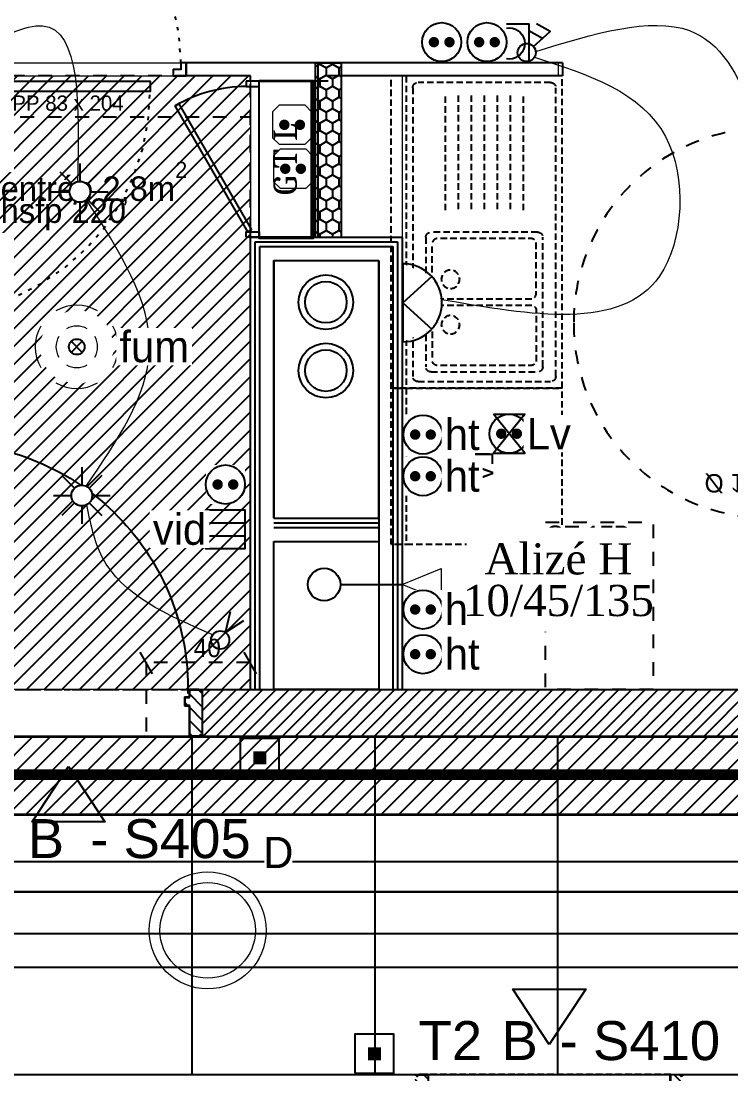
# Model space of a CAD drawing. Header units: centimetres. Extents: x -58072 to 12532, y -30603 to 6224.
# Drawn here: x 10941.8 to 11215, y 4152.6 to 4557.3 of the extents above; entities that cross this region are included whole.
import ezdxf
from ezdxf.enums import TextEntityAlignment as Align

# ---------------------------------------------------------------- set-up
doc = ezdxf.new("R2010")
doc.units = ezdxf.units.CM
for name, pattern in [('ISO-03', [1.5, 0.6, -0.9]), ('prlm_gaz', [36, 24, -3, 0, -3, 0, -3, 0, -3]), ('Style de ligne -13', [0.147638, 0.098425, -0.049213]), ('Style de ligne -18', [0.164042, 0.054681, -0.109361]), ('Style de ligne -5', [0.20828, 0.069425, -0.138855]), ('VW-01', [0.41656, 0.20828, -0.20828])]:
    doc.linetypes.add(name, pattern=pattern)
for name, color, linetype in [('B Faux plafonds', 252, 'Continuous'), ('B Faux plafonds_Hatch', 9, 'Continuous'), ('B GÈnÈral_Hatch', 252, 'Continuous'), ('B Général', 252, 'Continuous'), ('C ANNOTATIONS-PMR', 252, 'Style de ligne -5'), ('C ANNOTATIONS-prestations', 252, 'Continuous'), ('C ANNOTATIONS-prestations_Hatch', 252, 'Continuous'), ('C ANNOTATIONS-texte', 252, 'Continuous'), ('C ANNOTATIONS-textes-numérotation gaine', 252, 'ISO-03'), ('D SURFACES-shab', 252, 'Continuous'), ('F REMPLISSAGE-TE', 252, 'Continuous'), ('F REMPLISSAGE-TE_Hatch', 252, 'Continuous'), ('F REMPLISSAGE-vert clair', 252, 'Continuous'), ('F REMPLISSAGE-vert foncé', 252, 'Continuous'), ('prlm-CVC-CHAUFF', 4, 'Continuous'), ('prlm-EAU-EF', 161, 'Continuous'), ('prlm-GT', 242, 'Continuous'), ('prlm-MOD', 7, 'Continuous'), ('prlm-MOD-EL', 190, 'Continuous'), ('prlm-VMC', 93, 'Continuous')]:
    doc.layers.add(name, color=color, linetype=linetype)
for name, color, linetype, lineweight in [('prlm-ELEC-CFA', 1, 'Continuous', 25), ('prlm-ELEC-CFO', 1, 'Continuous', 25), ('prlm-ELEC-SSI', 6, 'Continuous', 25), ('prlm-GAZ', 2, 'Continuous', 25)]:
    doc.layers.add(name, color=color, linetype=linetype, lineweight=lineweight)
doc.styles.add('Arial', font='arial.ttf', dxfattribs={"height": 12})
doc.styles.add('Eurostile', font='Eurosti.TTF')
doc.styles.add('Eurostile (italic)', font='Eurostib.TTF')
doc.styles.add('prlm-elec-cfa', font='comic.ttf', dxfattribs={"height": 12})
doc.styles.add('prlm-elec-cfo', font='comic.ttf', dxfattribs={"height": 12})
doc.styles.add('prlm-elec-ssi', font='comic.ttf', dxfattribs={"height": 12})
doc.styles.add('prlm-mod', font='cambriaz.ttf', dxfattribs={"height": 18})
doc.styles.add('prlm-vmc', font='pala.ttf', dxfattribs={"height": 14})
pattern_1 = [(45, (0, 0.2205), (-3.5277778, 3.3072917), [])]
pattern_2 = [(45, (0, 0), (2.4253472, -2.6458333), [])]
pattern_3 = [(-90, (-81.019, 107.5736), (2.4602994, -4.2613636), [2.840909, -5.6818181]), (30, (-81.019, 107.5736), (2.4602994, 4.2613636), [2.840909, -5.6818181]), (-30, (-76.0983, 104.7327), (4.92059883, -9e-09), [2.840909, -5.6818181])]

# ---------------------------------------------------------------- blocks, each defined once
blk = doc.blocks.new('B 60.PP 93_204 PF1_2h mur20')
at = {"layer": 'B GÈnÈral_Hatch', "linetype": 'Continuous'}
h = blk.add_hatch(dxfattribs=at)
h.set_pattern_fill('50_BETON', color=256, style=0, pattern_type=2)
h.set_pattern_definition(pattern_2)
edge = h.paths.add_edge_path()
edge.add_line((-51.6, -8.95), (-50.94, -8.37))
edge.add_line((-50.94, -8.37), (-50.93, -8.36))
edge.add_arc((-50.79, -8.52), 0.2, 48.9909, 131.0091, ccw=False)
edge.add_line((-50.66, -8.36), (-50.65, -8.37))
edge.add_line((-50.65, -8.37), (-50.1, -8.86))
edge.add_line((-50.1, -8.86), (-50.1, -8.86))
edge.add_arc((-50.06, -8.82), 0.05, 228.9909, 270)
edge.add_line((-50.06, -8.87), (-50.06, -8.87))
edge.add_line((-50.06, -8.87), (-46.7, -8.87))
edge.add_line((-46.7, -8.87), (-46.69, -8.87))
edge.add_arc((-46.69, -8.83), 0.0435, 270, 360)
edge.add_line((-46.65, -8.83), (-46.65, 2.7))
edge.add_arc((-46.48, 2.7), 0.174, 90, 180, ccw=False)
edge.add_line((-46.48, 2.87), (-46.45, 2.87))
edge.add_line((-46.45, 2.87), (-44.9, 2.87))
edge.add_line((-44.9, 2.87), (-44.89, 2.87))
edge.add_arc((-44.89, 2.91), 0.0435, 270, 360)
edge.add_line((-44.85, 2.91), (-44.85, 5.96))
edge.add_arc((-44.89, 5.96), 0.0435, 0, 90)
edge.add_line((-44.89, 6), (-44.9, 6))
edge.add_line((-44.9, 6), (-46.45, 6))
edge.add_line((-46.45, 6), (-46.48, 6))
edge.add_arc((-46.48, 6.17), 0.174, 180, 270, ccw=False)
edge.add_line((-46.65, 6.17), (-46.65, 8.83))
edge.add_arc((-46.69, 8.83), 0.0435, 0, 90)
edge.add_line((-46.69, 8.87), (-46.7, 8.87))
edge.add_line((-46.7, 8.87), (-50.06, 8.87))
edge.add_line((-50.06, 8.87), (-50.06, 8.87))
edge.add_arc((-50.06, 8.82), 0.05, 90, 131.0091)
edge.add_line((-50.1, 8.86), (-50.1, 8.86))
edge.add_line((-50.1, 8.86), (-50.65, 8.37))
edge.add_line((-50.65, 8.37), (-50.66, 8.37))
edge.add_arc((-50.79, 8.52), 0.2, 233.0967, 311.0091, ccw=False)
edge.add_line((-50.91, 8.36), (-50.92, 8.36))
edge.add_line((-50.92, 8.36), (-51.44, 8.81))
edge.add_line((-51.44, 8.81), (-51.44, 8.81))
edge.add_line((-51.44, 8.81), (-51.6, 8.95))
edge.add_line((-51.6, 8.95), (-51.6, -8.95))
h = blk.add_hatch(dxfattribs=at)
h.set_pattern_fill('50_BETON', color=256, style=0, pattern_type=2)
h.set_pattern_definition(pattern_2)
edge = h.paths.add_edge_path()
edge.add_line((51.6, -8.95), (50.94, -8.37))
edge.add_line((50.94, -8.37), (50.93, -8.36))
edge.add_arc((50.79, -8.52), 0.2, 48.9909, 131.0091)
edge.add_line((50.66, -8.36), (50.65, -8.37))
edge.add_line((50.65, -8.37), (50.1, -8.86))
edge.add_line((50.1, -8.86), (50.1, -8.86))
edge.add_arc((50.06, -8.82), 0.05, 270, 311.0091, ccw=False)
edge.add_line((50.06, -8.87), (50.06, -8.87))
edge.add_line((50.06, -8.87), (46.7, -8.87))
edge.add_line((46.7, -8.87), (46.69, -8.87))
edge.add_arc((46.69, -8.83), 0.0435, 180, 270, ccw=False)
edge.add_line((46.65, -8.83), (46.65, 2.7))
edge.add_arc((46.48, 2.7), 0.174, 0, 90)
edge.add_line((46.48, 2.87), (46.45, 2.87))
edge.add_line((46.45, 2.87), (44.9, 2.87))
edge.add_line((44.9, 2.87), (44.89, 2.87))
edge.add_arc((44.89, 2.91), 0.0435, 180, 270, ccw=False)
edge.add_line((44.85, 2.91), (44.85, 5.96))
edge.add_arc((44.89, 5.96), 0.0435, 90, 180, ccw=False)
edge.add_line((44.89, 6), (44.9, 6))
edge.add_line((44.9, 6), (46.45, 6))
edge.add_line((46.45, 6), (46.48, 6))
edge.add_arc((46.48, 6.17), 0.174, 270, 360)
edge.add_line((46.65, 6.17), (46.65, 8.83))
edge.add_arc((46.69, 8.83), 0.0435, 90, 180, ccw=False)
edge.add_line((46.69, 8.87), (46.7, 8.87))
edge.add_line((46.7, 8.87), (50.06, 8.87))
edge.add_line((50.06, 8.87), (50.06, 8.87))
edge.add_arc((50.06, 8.82), 0.05, 48.9909, 90, ccw=False)
edge.add_line((50.1, 8.86), (50.1, 8.86))
edge.add_line((50.1, 8.86), (50.65, 8.37))
edge.add_line((50.65, 8.37), (50.66, 8.37))
edge.add_arc((50.79, 8.52), 0.2, 228.9909, 306.9033)
edge.add_line((50.91, 8.36), (50.92, 8.36))
edge.add_line((50.92, 8.36), (51.44, 8.81))
edge.add_line((51.44, 8.81), (51.44, 8.81))
edge.add_line((51.44, 8.81), (51.6, 8.95))
edge.add_line((51.6, 8.95), (51.6, -8.95))
at = {"layer": 'B Général', "linetype": 'Style de ligne -13', "ltscale": 25.4}
for p, q in [((46.7, 9), (-46.7, 9)), ((46.7, -9), (-46.7, -9))]:
    blk.add_line(p, q, dxfattribs=at)
at = {"layer": 'B Général', "linetype": 'Continuous', "flags": 128}
for points in [[(45, 12), (48.5, 12), (48.5, 10), (50, 10), (50.01, 106), (48.51, 106), (48.51, 104), (45.01, 104)], [(0, -20.5), (-14, -41.85), (14, -41.85)]]:
    blk.add_lwpolyline(points, close=True, dxfattribs=at)
for points in [[(-46.5, 8.83), (-46.5, 6.17, 0.414214), (-46.46, 6.13), (-46.45, 6.13), (-44.9, 6.13), (-44.87, 6.13, -0.414214), (-44.7, 5.96), (-44.7, 2.91, -0.414214), (-44.87, 2.74), (-44.9, 2.74), (-46.45, 2.74), (-46.46, 2.74, 0.414214), (-46.5, 2.7), (-46.5, -8.83, -0.414214), (-46.67, -9), (-46.7, -9), (-50.06, -9), (-50.07, -9, -0.18087), (-50.2, -8.95), (-50.2, -8.95), (-50.76, -8.47), (-50.76, -8.46, 0.373975), (-50.83, -8.46), (-50.83, -8.47), (-51.49, -9.04), (-51.6, -8.95), (-50.94, -8.37), (-50.93, -8.36, -0.373975), (-50.66, -8.36), (-50.65, -8.37), (-50.1, -8.86), (-50.1, -8.86, 0.18087), (-50.06, -8.87), (-50.06, -8.87), (-46.7, -8.87), (-46.69, -8.87, 0.414214), (-46.65, -8.83), (-46.65, 2.7, -0.414214), (-46.48, 2.87), (-46.45, 2.87), (-44.9, 2.87), (-44.89, 2.87, 0.414214), (-44.85, 2.91), (-44.85, 5.96, 0.414214), (-44.89, 6), (-44.9, 6), (-46.45, 6), (-46.48, 6, -0.414214), (-46.65, 6.17), (-46.65, 8.83, 0.414214), (-46.69, 8.87), (-46.7, 8.87), (-50.06, 8.87), (-50.06, 8.87, 0.18087), (-50.1, 8.86), (-50.1, 8.86), (-50.65, 8.37), (-50.66, 8.37, -0.353689), (-50.91, 8.36), (-50.92, 8.36), (-51.44, 8.81), (-51.44, 8.81), (-51.6, 8.95), (-51.49, 9.04), (-50.88, 8.51, 0.385556), (-50.77, 8.46), (-50.76, 8.47), (-50.2, 8.95), (-50.2, 8.95, -0.18087), (-50.07, 9), (-50.06, 9), (-46.7, 9), (-46.67, 9, -0.414214)], [(46.5, 8.83), (46.5, 6.17, -0.414214), (46.46, 6.13), (46.45, 6.13), (44.9, 6.13), (44.87, 6.13, 0.414214), (44.7, 5.96), (44.7, 2.91, 0.414214), (44.87, 2.74), (44.9, 2.74), (46.45, 2.74), (46.46, 2.74, -0.414214), (46.5, 2.7), (46.5, -8.83, 0.414214), (46.67, -9), (46.7, -9), (50.06, -9), (50.07, -9, 0.18087), (50.2, -8.95), (50.2, -8.95), (50.76, -8.47), (50.76, -8.46, -0.373975), (50.83, -8.46), (50.83, -8.47), (51.49, -9.04), (51.6, -8.95), (50.94, -8.37), (50.93, -8.36, 0.373975), (50.66, -8.36), (50.65, -8.37), (50.1, -8.86), (50.1, -8.86, -0.18087), (50.06, -8.87), (50.06, -8.87), (46.7, -8.87), (46.69, -8.87, -0.414214), (46.65, -8.83), (46.65, 2.7, 0.414214), (46.48, 2.87), (46.45, 2.87), (44.9, 2.87), (44.89, 2.87, -0.414214), (44.85, 2.91), (44.85, 5.96, -0.414214), (44.89, 6), (44.9, 6), (46.45, 6), (46.48, 6, 0.414214), (46.65, 6.17), (46.65, 8.83, -0.414214), (46.69, 8.87), (46.7, 8.87), (50.06, 8.87), (50.06, 8.87, -0.18087), (50.1, 8.86), (50.1, 8.86), (50.65, 8.37), (50.66, 8.37, 0.353689), (50.91, 8.36), (50.92, 8.36), (51.44, 8.81), (51.44, 8.81), (51.6, 8.95), (51.49, 9.04), (50.88, 8.51, -0.385556), (50.77, 8.46), (50.76, 8.47), (50.2, 8.95), (50.2, 8.95, 0.18087), (50.07, 9), (50.06, 9), (46.7, 9), (46.67, 9, 0.414214)]]:
    blk.add_lwpolyline(points, format="xyb", close=True, dxfattribs=at)
at = {"layer": 'B Général', "linetype": 'Continuous'}
blk.add_circle((48.5, 9.5), 0.5, dxfattribs=at)
blk.add_arc((48.5, 9.5), 94.5, 90, 181.2323, dxfattribs=at)
at = {"layer": 'C ANNOTATIONS-prestations', "insert": (25.17, 12.23), "char_height": 7.056, "attachment_point": 1, "rotation": 90, "line_spacing_factor": 0.894578, "style": 'Eurostile'}
blk.add_mtext('PP 93*204\\PPF 1/2h\\P', dxfattribs=at)
blk = doc.blocks.new('B 60.Groupe-42-1')
at = {"layer": 'B Général', "linetype": 'VW-01', "ltscale": 25.4, "flags": 128}
blk.add_lwpolyline([(11143.61, 4364.69), (11185.09, 4364.69), (11185.09, 4300.38), (11143.61, 4300.38)], close=True, dxfattribs=at)
at = {"layer": 'C ANNOTATIONS-textes-numérotation gaine', "insert": (11143.61, 4363.39), "char_height": 7.056, "width": 37, "attachment_point": 1, "line_spacing_factor": 0.894578, "style": 'Eurostile'}
blk.add_mtext('GT 17B\\P41*64', dxfattribs=at)
blk = doc.blocks.new('xi.gtl')
at = {"layer": 'prlm-MOD-EL', "color": 0}
for points in [[(2.8, 22.99), (2.02, 24.35), (50.51, 52.34), (51.28, 50.98)], [(0, 25), (2.02, 25), (2.02, 20), (0, 20)], [(60, 25), (57.98, 25), (57.98, 20), (60, 20)], [(0, 20), (60, 20), (60, 0), (0, 0)]]:
    blk.add_lwpolyline(points, close=True, dxfattribs=at)
blk.add_arc((2.02, 24.35), 55.99, 0.6678, 30, dxfattribs=at)
at = {"layer": 'prlm-MOD-EL', "color": 0, "style": 'prlm-mod', "flags": 8}
blk.add_attdef('GTL', text='', height=9, dxfattribs=at).set_placement((30, 10), align=Align.MIDDLE_CENTER)
blk = doc.blocks.new('xi.be')
at = {"layer": 'prlm-VMC', "color": 0, "linetype": 'ByBlock', "lineweight": 5, "flags": 128}
blk.add_lwpolyline([(-6.17, -15), (6.17, -15), (0, 0)], close=True, dxfattribs=at)
at = {"layer": 'prlm-VMC', "color": 0, "linetype": 'ByBlock', "lineweight": 5}
blk.add_solid([(0, -1), (5.17, -14), (-5.17, -14), (0, -1)], dxfattribs=at)
blk = doc.blocks.new('xi.bp-vmc-cui')
at = {"layer": 'prlm-VMC', "color": 0, "linetype": 'ByBlock', "lineweight": -2, "flags": 128}
blk.add_lwpolyline([(-7.5, 7.5), (7.5, 7.5), (7.5, -7.5), (-7.5, -7.5)], close=True, dxfattribs=at)
at = {"layer": 'prlm-VMC', "color": 0, "linetype": 'ByBlock', "lineweight": -2}
blk.add_circle((0, 0), 6, dxfattribs=at)
blk = doc.blocks.new('xi.SPOT')
at = {"color": 0, "lineweight": 5}
blk.add_wipeout([(-4, 0), (-2.83, -2.83), (0, -4), (2.83, -2.83), (4, 0), (2.83, 2.83), (0, 4), (-2.83, 2.83)], dxfattribs=at).dxf.layer = 'prlm-ELEC-CFO'
at = {"layer": 'prlm-ELEC-CFO', "color": 0, "linetype": 'ByBlock', "lineweight": -2, "flags": 128}
for points in [[(0, 10.88), (0, 4)], [(-7.69, 7.69), (-2.83, 2.83)], [(7.69, 7.69), (2.83, 2.83)], [(-10.88, 0), (-4, 0)], [(4, 0), (10.88, 0)], [(-2.83, -2.83), (-7.69, -7.69)], [(0, -4), (0, -10.88)], [(2.83, -2.83), (7.69, -7.69)]]:
    blk.add_lwpolyline(points, dxfattribs=at)
at = {"layer": 'prlm-ELEC-CFO', "color": 0, "linetype": 'ByBlock', "lineweight": -2}
blk.add_circle((0, 0), 4, dxfattribs=at)
blk = doc.blocks.new('xi.VV')
at = {"layer": 'prlm-ELEC-CFO', "color": 0}
blk.add_lwpolyline([(6.95, 3.42), (0.01, -1.13), (1.91, 6.95)], dxfattribs=at)
blk.add_circle((-2, -4), 3.5, dxfattribs=at)
blk = doc.blocks.new('xi.FUM')
at = {"color": 0}
blk.add_wipeout([(-10.61, -10.61), (-15, 0), (-10.61, 10.61), (0, 15), (10.61, 10.61), (15, 0), (10.61, -10.61), (0, -15)], dxfattribs=at).dxf.layer = 'prlm-ELEC-SSI'
at = {"layer": 'prlm-ELEC-SSI', "color": 0}
for points in [[(-2.12, 2.12), (2.12, -2.12)], [(2.12, 2.12), (-2.12, -2.12)]]:
    blk.add_lwpolyline(points, dxfattribs=at)
blk.add_circle((0, 0), 3, dxfattribs=at)
at = {"layer": 'prlm-ELEC-SSI', "color": 0, "lineweight": 13}
for radius, start, end in [(16, 60, 120), (16, 150, 210), (8, 60, 120), (16, 330, 30), (8, 150, 210), (8, 330, 30), (8, 240, 300), (16, 240, 300)]:
    blk.add_arc((0, 0), radius, start, end, dxfattribs=at)
blk = doc.blocks.new('xi.BSO')
at = {"layer": 'prlm-ELEC-CFO', "lineweight": 5}
blk.add_hatch(color=0, dxfattribs=at).paths.add_polyline_path([(-2.5, -2.5), (2.5, -2.5), (2.5, 2.5), (-2.5, 2.5)])
at = {"layer": 'prlm-ELEC-CFO', "color": 0, "flags": 128}
blk.add_lwpolyline([(-7.5, -7.5), (7.5, -7.5), (7.5, 7.5), (-7.5, 7.5)], close=True, dxfattribs=at)
blk = doc.blocks.new('xi.VID')
at = {"layer": 'prlm-ELEC-CFA', "color": 0, "linetype": 'ByBlock', "lineweight": -2, "flags": 128}
blk.add_lwpolyline([(-7.5, 7.5), (7.5, 7.5), (7.5, -7.5), (-7.5, -7.5)], close=True, dxfattribs=at)
at = {"layer": 'prlm-ELEC-CFA', "color": 0}
for points in [[(-7.5, 2.5), (7.5, 2.5)], [(-7.5, -2.5), (7.5, -2.5)]]:
    blk.add_lwpolyline(points, dxfattribs=at)
blk = doc.blocks.new('xi.PC')
at = {"color": 0, "lineweight": 5}
blk.add_wipeout([(-7.5, -7.5), (7.5, -7.5), (7.5, 7.5), (-7.5, 7.5)], dxfattribs=at).dxf.layer = 'prlm-ELEC-CFO'
at = {"layer": 'prlm-ELEC-CFO', "color": 0, "linetype": 'ByBlock', "lineweight": 5, "const_width": 2}
for points in [[(-4, 0, 1), (-2, 0, 1)], [(2, 0, 1), (4, 0, 1)]]:
    blk.add_lwpolyline(points, format="xyb", close=True, dxfattribs=at)
at = {"layer": 'prlm-ELEC-CFO', "color": 0, "linetype": 'ByBlock', "lineweight": -2}
blk.add_circle((0, 0), 7.5, dxfattribs=at)
blk = doc.blocks.new('xi.PCGTL')
at = {"layer": 'prlm-ELEC-CFO', "color": 0, "lineweight": 0}
blk.add_lwpolyline([(-7.5, -5), (-5, -7.5), (5, -7.5), (7.5, -5), (7.5, 5), (5, 7.5), (-5, 7.5), (-7.5, 5)], close=True, dxfattribs=at)
at = {"layer": 'prlm-ELEC-CFO', "color": 0, "linetype": 'ByBlock', "lineweight": 5, "const_width": 2}
for points in [[(-4, 0, 1), (-2, 0, 1)], [(2, 0, 1), (4, 0, 1)]]:
    blk.add_lwpolyline(points, format="xyb", close=True, dxfattribs=at)
blk = doc.blocks.new('xi.ECAP')
at = {"color": 0}
blk.add_wipeout([(-15, 0), (-10.13, 11.06), (0, 15), (10.13, 11.06), (15, 0)], dxfattribs=at).dxf.layer = 'prlm-ELEC-CFO'
at = {"layer": 'prlm-ELEC-CFO', "color": 0, "linetype": 'ByBlock', "lineweight": -2, "flags": 128}
blk.add_lwpolyline([(15, 0, 1), (-15, 0)], format="xyb", close=True, dxfattribs=at)
at = {"layer": 'prlm-ELEC-CFO', "color": 0}
blk.add_lwpolyline([(-10.13, 11.06), (0, 0), (10.13, 11.06)], dxfattribs=at)
blk = doc.blocks.new('xi.DA')
at = {"layer": 'prlm-ELEC-CFO', "color": 0}
for points in [[(4.05, 1.39), (-1.17, 4.34)], [(0.61, -1.67), (7.04, 4.05), (1.81, 7.01)]]:
    blk.add_lwpolyline(points, dxfattribs=at)
blk.add_circle((-2, -4), 3.5, dxfattribs=at)
blk = doc.blocks.new('xi.PCHD')
at = {"color": 0, "lineweight": 5}
blk.add_wipeout([(-7.5, -7.5), (7.5, -7.5), (7.5, 7.5), (-7.5, 7.5)], dxfattribs=at).dxf.layer = 'prlm-ELEC-CFO'
at = {"layer": 'prlm-ELEC-CFO', "color": 0, "linetype": 'ByBlock', "lineweight": 5, "const_width": 2}
for points in [[(-4, 0, 1), (-2, 0, 1)], [(2, 0, 1), (4, 0, 1)]]:
    blk.add_lwpolyline(points, format="xyb", close=True, dxfattribs=at)
at = {"layer": 'prlm-ELEC-CFO', "color": 0, "linetype": 'ByBlock', "lineweight": -2}
blk.add_circle((0, 0), 7.5, dxfattribs=at)
blk = doc.blocks.new('xi.PCHT')
at = {"color": 0, "lineweight": 5}
blk.add_wipeout([(-7.5, -7.5), (7.5, -7.5), (7.5, 7.5), (-7.5, 7.5)], dxfattribs=at).dxf.layer = 'prlm-ELEC-CFO'
at = {"layer": 'prlm-ELEC-CFO', "color": 0, "linetype": 'ByBlock', "lineweight": 5, "const_width": 2}
for points in [[(-4, 0, 1), (-2, 0, 1)], [(2, 0, 1), (4, 0, 1)]]:
    blk.add_lwpolyline(points, format="xyb", close=True, dxfattribs=at)
at = {"layer": 'prlm-ELEC-CFO', "color": 0, "linetype": 'ByBlock', "lineweight": -2}
blk.add_circle((0, 0), 7.5, dxfattribs=at)
blk = doc.blocks.new('xi.LV')
at = {"color": 0, "lineweight": 5}
blk.add_wipeout([(-7.5, -7.5), (7.5, -7.5), (7.5, 7.5), (-7.5, 7.5)], dxfattribs=at).dxf.layer = 'prlm-ELEC-CFO'
at = {"layer": 'prlm-ELEC-CFO', "color": 0, "linetype": 'ByBlock', "lineweight": 5, "const_width": 2}
for points in [[(-4, 0, 1), (-2, 0, 1)], [(2, 0, 1), (4, 0, 1)]]:
    blk.add_lwpolyline(points, format="xyb", close=True, dxfattribs=at)
at = {"layer": 'prlm-ELEC-CFO', "color": 0, "linetype": 'ByBlock', "lineweight": -2}
blk.add_circle((0, 0), 7.5, dxfattribs=at)
blk = doc.blocks.new('xi.LVrob')
at = {"layer": 'prlm-EAU-EF', "color": 0}
blk.add_lwpolyline([(-6, 7.5), (6, 7.5), (-6, -7.5), (6, -7.5)], close=True, dxfattribs=at)
blk = doc.blocks.new('xi.lumD')
at = {"layer": 'prlm-ELEC-CFO', "color": 0, "linetype": 'ByBlock', "lineweight": 13}
for radius in [22.49, 18.39]:
    blk.add_circle((0, 0), radius, dxfattribs=at)
blk = doc.blocks.new('B 60.Lave Vaisselle')
at = {"layer": 'B Général', "linetype": 'Style de ligne -13', "ltscale": 25.4, "flags": 128}
blk.add_lwpolyline([(-30, 30), (-30, 36), (30, 36), (30, 30)], dxfattribs=at)
blk.add_lwpolyline([(-30, 30), (30, 30), (30, -30), (-30, -30)], close=True, dxfattribs=at)
at = {"layer": 'B Général', "insert": (0, 0), "char_height": 7.056, "attachment_point": 5, "line_spacing_factor": 0.894578, "style": 'Eurostile'}
blk.add_mtext('LV', dxfattribs=at)
blk = doc.blocks.new('B 60.Evier 120.60 T3 et +')
at = {"layer": 'B Général', "linetype": 'Style de ligne -13', "ltscale": 25.4}
for p, q in [((-55.5, -2.5), (55.5, -2.5)), ((-57.5, -55.5), (-57.5, -4.5)), ((2, -7.53), (51.79, -7.53)), ((57.5, -4.5), (57.5, -55.5)), ((0, -50.5), (0, -9.53)), ((18.98, -10), (18.98, -10)), ((53.79, -9.53), (53.79, -50.5)), ((-52.12, -15), (-7.88, -15)), ((-52.5, -20), (-7.5, -20)), ((-52.5, -25), (-7.5, -25)), ((-52.5, -30), (-7.5, -30)), ((-52.5, -35), (-7.5, -35)), ((-52.5, -40), (-7.5, -40)), ((25.65, -43.33), (25.65, -43.33)), ((-52.12, -45), (-7.88, -45)), ((51.79, -52.5), (2, -52.5)), ((9.17, -50), (9.17, -50)), ((55.5, -57.5), (-55.5, -57.5))]:
    blk.add_line(p, q, dxfattribs=at)
at = {"layer": 'B Général', "linetype": 'Style de ligne -13', "ltscale": 25.4, "flags": 128}
blk.add_lwpolyline([(-60, 0), (-60, 6), (60, 6), (60, 0)], dxfattribs=at)
blk.add_lwpolyline([(-60, 0), (60, 0), (60, -60), (-60, -60)], close=True, dxfattribs=at)
for points in [[(25.65, -12), (25.65, -48, -0.414212), (23.65, -50), (4.5, -50, -0.198914), (3.09, -49.41, -0.198914), (2.5, -48), (2.5, -12, -0.414214), (4.5, -10)], [(25.65, -12, 0.414212), (23.65, -10), (4.45, -10)], [(28.15, -12), (28.15, -48, 0.414212), (30.15, -50), (49.29, -50, 0.198914), (50.71, -49.41, 0.198914), (51.29, -48), (51.29, -12, 0.414214), (49.29, -10)], [(28.15, -12, -0.414212), (30.15, -10), (49.34, -10)]]:
    blk.add_lwpolyline(points, format="xyb", dxfattribs=at)
at = {"layer": 'B Général', "linetype": 'Style de ligne -13', "ltscale": 25.4}
for centre, start, end in [((-55.5, -4.5), 90, 180), ((55.5, -4.5), 0, 90), ((2, -9.53), 90, 180), ((51.79, -9.53), 0, 90), ((2, -50.5), 180, 270), ((51.79, -50.5), 270, 0), ((-55.5, -55.5), 180, 270), ((55.5, -55.5), 270, 0)]:
    blk.add_arc(centre, 2, start, end, dxfattribs=at)
for centre in [(18.15, -17), (35.65, -17)]:
    blk.add_ellipse(centre, major_axis=(3.54, 0), ratio=1, dxfattribs=at)
blk = doc.blocks.new('B 60.Rond 150_PMR')
at = {"layer": 'B Général', "linetype": 'VW-01', "ltscale": 25.4}
blk.add_circle((0, 0), 75, dxfattribs=at)
at = {"layer": 'B Général', "insert": (-61.5, 0), "char_height": 7.056, "attachment_point": 5, "rotation": 90, "line_spacing_factor": 0.894578, "style": 'Eurostile (italic)'}
blk.add_mtext('Ø 150 PMR', dxfattribs=at)
blk = doc.blocks.new('B 60.PP 80')
at = {"layer": 'B Général', "flags": 128}
blk.add_lwpolyline([(-43, 2.5), (-43, 85.5), (-39, 85.5), (-39, 2.5)], close=True, dxfattribs=at)
at = {"layer": 'B Général', "linetype": 'Style de ligne -18', "ltscale": 25.4, "flags": 128}
blk.add_lwpolyline([(46, 2.5), (45.27, 13.33), (43.1, 23.98), (39.53, 34.26), (34.61, 44), (28.44, 53.03), (21.1, 61.19), (12.74, 68.35), (3.5, 74.38), (-6.47, 79.18), (-17, 82.67), (-27.91, 84.79), (-39, 85.5)], dxfattribs=at)
at = {"layer": 'B Général', "linetype": 'Continuous', "flags": 128}
for points in [[(-45, 2.5), (-43, 2.5), (-43, 0), (-40, 0), (-40, -2.5), (-45, -2.5)], [(48, 2.5), (46, 2.5), (46, 0), (43, 0), (43, -2.5), (48, -2.5), (48, -2.5), (48, -2.5), (48, 1.79), (48, 1.79)]]:
    blk.add_lwpolyline(points, close=True, dxfattribs=at)
at = {"layer": 'C ANNOTATIONS-prestations', "insert": (-37.5, 32.5), "char_height": 5.8796, "attachment_point": 1, "rotation": 90, "line_spacing_factor": 0.894578, "style": 'Eurostile'}
blk.add_mtext('PP 83 x 204', dxfattribs=at)

msp = doc.modelspace()

# ---------------------------------------------------------------- hatches: boundary and pattern name
at = {"layer": 'B Faux plafonds_Hatch', "linetype": 'Continuous'}
h = msp.add_hatch(dxfattribs=at)
h.set_pattern_fill('F_P__SOFFITE', color=256, style=0, pattern_type=2)
h.set_pattern_definition(pattern_1)
h.paths.add_polyline_path([(10908.455, 4300.395), (11030.044, 4300.395), (11030.044, 4536.238), (10908.455, 4536.238)])
h = msp.add_hatch(dxfattribs=at)
h.set_pattern_fill('F_P__SOFFITE', color=256, style=0, pattern_type=2)
h.set_pattern_definition(pattern_1)
h.paths.add_polyline_path([(9434.485, 4137.39), (9404.485, 4137.39), (9404.485, 4252.368), (9190.796, 4252.368), (9190.796, 4137.39), (9189.484, 4137.39), (9189.484, 3716.389), (9190.796, 3716.389), (9190.796, 2350.491), (9160.796, 2350.491), (9160.796, 4282.223), (9171, 4282.223), (9171, 4282.368), (11431.445, 4282.368), (11431.445, 4252.368), (9434.485, 4252.368)])
at = {"layer": 'B GÈnÈral_Hatch', "linetype": 'Continuous'}
h = msp.add_hatch(dxfattribs=at)
h.set_pattern_fill('PSE', color=256, angle=-90, style=0, pattern_type=2)
h.set_pattern_definition(pattern_3)
h.paths.add_polyline_path([(11055.044, 4541.238), (11065.044, 4541.238), (11065.044, 4474.238), (11055.044, 4474.238)])
h = msp.add_hatch(dxfattribs=at)
h.set_pattern_fill('50_BETON', color=256, style=0, pattern_type=2)
h.set_pattern_definition(pattern_2)
h.paths.add_polyline_path([(11263.443, 4282.361), (11245.443, 4300.36), (11011.655, 4300.345), (11011.656, 4282.345)])
at = {"layer": 'C ANNOTATIONS-prestations_Hatch', "linetype": 'Continuous'}
h = msp.add_hatch(dxfattribs=at)
h.set_pattern_fill('DALETTES TERRASSE 50X50', color=256, scale=1.406016, style=0, pattern_type=2)
h.set_pattern_definition([(0, (9531.354, 4152.3), (4e-15, -70.3008), []), (-90, (9531.354, 4152.3), (70.3008, 0), [])])
h.paths.add_polyline_path([(8944.484, 4282.216), (8944.484, 4137.39), (9060.484, 4137.39), (9060.484, 2350.491), (9190.484, 2350.491), (9190.796, 3716.389), (9189.484, 3716.389), (9189.484, 4137.39), (9812.484, 4137.39), (9812.484, 4152.352), (11301.042, 4152.352), (11301.042, 2971.388), (11431.443, 2971.388), (11431.445, 4152.297), (11431.445, 4282.297)])
at = {"layer": 'F REMPLISSAGE-TE_Hatch', "linetype": 'Continuous'}
h = msp.add_hatch(dxfattribs=at)
h.set_pattern_fill('PSE', color=256, angle=-90, style=0, pattern_type=2)
h.set_pattern_definition(pattern_3)
h.paths.add_polyline_path([(11056.044, 4541.238), (11055.044, 4541.238), (11055.044, 4474.238), (11056.044, 4474.238)])
h = msp.add_hatch(dxfattribs=at)
h.set_pattern_fill('PSE', color=256, angle=-90, style=0, pattern_type=2)
h.set_pattern_definition(pattern_3)
h.paths.add_polyline_path([(11065.044, 4541.238), (11056.044, 4541.238), (11056.044, 4474.238), (11065.044, 4474.238)])

# ---------------------------------------------------------------- linework, layer by layer
at = {"layer": 'B Faux plafonds', "linetype": 'VW-01', "ltscale": 25.4, "flags": 128}
for points in [[(10908.455, 4300.395), (11030.044, 4300.395), (11030.044, 4536.238), (10908.455, 4536.238)], [(9434.485, 4137.39), (9404.485, 4137.39), (9404.485, 4252.368), (9190.796, 4252.368), (9190.796, 4137.39), (9189.484, 4137.39), (9189.484, 3716.389), (9190.796, 3716.389), (9190.796, 2350.491), (9160.796, 2350.491), (9160.796, 4282.223), (9171, 4282.223), (9171, 4282.368), (11431.445, 4282.368), (11431.445, 4252.368), (9434.485, 4252.368)]]:
    msp.add_lwpolyline(points, close=True, dxfattribs=at)
at = {"layer": 'B Général', "linetype": 'Continuous'}
for p, q in [((11030.044, 4541.238), (11005.33, 4541.238)), ((11005.33, 4541.238), (11005.33, 4536.238)), ((11030.044, 4541.238), (11005.33, 4541.238)), ((11060.044, 4541.238), (11030.044, 4541.238)), ((11060.044, 4541.238), (11030.044, 4541.238)), ((11055.044, 4541.238), (11055.044, 4474.238)), ((11055.044, 4541.238), (11065.044, 4541.238)), ((11150.089, 4541.238), (11060.044, 4541.238)), ((11150.089, 4541.238), (11060.044, 4541.238)), ((11065.044, 4541.238), (11065.044, 4474.238)), ((11150.089, 4541.238), (11150.089, 4536.238)), ((11030.044, 4536.238), (11005.33, 4536.238)), ((11030.044, 4536.238), (11005.33, 4536.238)), ((11030.044, 4534.238), (11030.044, 4536.238)), ((11060.044, 4534.238), (11030.044, 4534.238)), ((11060.044, 4534.238), (11030.044, 4534.238)), ((11150.089, 4536.238), (11060.044, 4536.238)), ((11150.089, 4536.238), (11060.044, 4536.238)), ((11030.044, 4300.376), (11030.044, 4474.241)), ((11030.044, 4474.241), (11088.458, 4474.231)), ((11088.458, 4474.231), (11088.458, 4300.366)), ((11039.044, 4366.296), (11039.044, 4465.239)), ((11039.044, 4465.239), (11079.458, 4465.233)), ((11079.458, 4465.233), (11079.458, 4366.29)), ((11039.044, 4366.296), (11079.458, 4366.29)), ((11039.044, 4357.296), (11079.458, 4357.29)), ((11039.044, 4300.376), (11039.044, 4357.296)), ((11079.458, 4357.29), (11079.458, 4300.366)), ((11011.655, 4300.345), (11235.443, 4300.359)), ((11011.656, 4282.345), (11011.655, 4300.345)), ((11011.656, 4282.345), (11263.443, 4282.361))]:
    msp.add_line(p, q, dxfattribs=at)
at = {"layer": 'B Général', "linetype": 'Continuous', "lineweight": 18}
for p, q in [((11011.655, 4300.345), (11245.443, 4300.36)), ((11011.656, 4282.345), (11263.443, 4282.361))]:
    msp.add_line(p, q, dxfattribs=at)
at = {"layer": 'B Général', "linetype": 'VW-01', "ltscale": 25.4, "flags": 128}
msp.add_lwpolyline([(10910.044, 4300.346), (11030.044, 4300.346), (11030.044, 4520.346), (10910.044, 4520.346)], close=True, dxfattribs=at)
at = {"layer": 'C ANNOTATIONS-prestations', "linetype": 'Continuous'}
for p, q in [((10992.454, 4306.385), (10987.633, 4314.734)), ((11032.454, 4306.385), (11027.633, 4314.734))]:
    msp.add_line(p, q, dxfattribs=at)
at = {"layer": 'C ANNOTATIONS-prestations', "linetype": 'VW-01', "ltscale": 25.4}
for p, q in [((11029.954, 4310.716), (10989.954, 4310.716)), ((10989.954, 4310.716), (10989.954, 4282.282))]:
    msp.add_line(p, q, dxfattribs=at)
at = {"layer": 'C ANNOTATIONS-prestations', "linetype": 'Continuous', "flags": 128}
msp.add_lwpolyline([(8944.484, 4282.216), (8944.484, 4137.39), (9060.484, 4137.39), (9060.484, 2350.491), (9190.484, 2350.491), (9190.796, 3716.389), (9189.484, 3716.389), (9189.484, 4137.39), (9812.484, 4137.39), (9812.484, 4152.352), (11301.042, 4152.352), (11301.042, 2971.388), (11431.443, 2971.388), (11431.445, 4152.297), (11431.445, 4282.297)], close=True, dxfattribs=at)
at = {"layer": 'D SURFACES-shab', "lineweight": 18, "flags": 128}
for points in [[(11156.923, 4883.389), (10565.178, 4883.389), (10565.178, 4541.238), (11148.5, 4541.238), (11148.5, 4536.238), (11088.462, 4536.238), (11088.448, 4300.354), (11235.444, 4300.359), (11235.443, 4345.361), (11431.443, 4345.361), (11431.443, 4536.238), (11341.443, 4536.238), (11341.443, 4883.389), (11156.923, 4883.388)], [(10908.455, 4536.238), (11030.044, 4536.238), (11030.044, 4300.376), (10908.455, 4300.376)]]:
    msp.add_lwpolyline(points, close=True, dxfattribs=at)
at = {"layer": 'F REMPLISSAGE-TE', "linetype": 'Continuous'}
msp.add_line((11056.044, 4541.238), (11056.044, 4474.238), dxfattribs=at)
msp.add_line((11056.044, 4541.238), (11056.044, 4474.238), dxfattribs=at)
at = {"layer": 'F REMPLISSAGE-vert clair'}
for p, q in [((11031.844, 4300.376), (11031.844, 4472.44)), ((11031.844, 4472.44), (11086.658, 4472.431)), ((11033.644, 4300.376), (11033.644, 4470.64)), ((11033.644, 4300.376), (11033.644, 4470.64)), ((11033.644, 4470.64), (11084.858, 4470.632)), ((11033.644, 4470.64), (11084.858, 4470.632)), ((11084.858, 4470.632), (11084.858, 4300.366)), ((11084.858, 4470.632), (11084.858, 4300.366)), ((11086.658, 4472.431), (11086.658, 4300.366)), ((11039.044, 4364.496), (11079.458, 4364.49)), ((11039.044, 4362.696), (11079.458, 4362.69)), ((11039.044, 4362.696), (11079.458, 4362.69))]:
    msp.add_line(p, q, dxfattribs=at)
at = {"layer": 'F REMPLISSAGE-vert clair', "linetype": 'Continuous'}
for p, q in [((11039.044, 4366.296), (11039.044, 4465.239)), ((11039.044, 4465.239), (11079.458, 4465.233)), ((11079.458, 4465.233), (11079.458, 4300.366)), ((11039.044, 4357.296), (11079.458, 4357.29)), ((11039.044, 4300.376), (11039.044, 4357.296))]:
    msp.add_line(p, q, dxfattribs=at)
at = {"layer": 'F REMPLISSAGE-vert foncé', "linetype": 'Continuous'}
for p, q in [((11030.044, 4300.376), (11030.044, 4474.241)), ((11030.044, 4474.241), (11088.458, 4474.231)), ((11088.458, 4474.231), (11088.458, 4300.366)), ((11039.044, 4366.296), (11079.458, 4366.29))]:
    msp.add_line(p, q, dxfattribs=at)
at = {"layer": 'F REMPLISSAGE-vert foncé'}
for p, q in [((11031.844, 4300.376), (11031.844, 4472.44)), ((11031.844, 4472.44), (11086.658, 4472.431)), ((11086.658, 4472.431), (11086.658, 4300.366)), ((11039.044, 4364.496), (11079.458, 4364.49))]:
    msp.add_line(p, q, dxfattribs=at)
at = {"layer": 'prlm-CVC-CHAUFF', "ltscale": 25}
for centre, radius in [((11059.095, 4449.276), 10.5), ((11059.095, 4449.276), 8), ((11059.095, 4423.002), 10.5), ((11059.095, 4423.002), 8)]:
    msp.add_circle(centre, radius, dxfattribs=at)
at = {"layer": 'prlm-ELEC-CFO', "lineweight": 25}
msp.add_lwpolyline([(11033.431, 4534.532), (11054.229, 4534.532), (11054.229, 4473.79), (11033.431, 4473.79)], close=True, dxfattribs=at)
at = {"layer": 'prlm-ELEC-CFO', "lineweight": 13}
msp.add_spline([(11139.857, 4545.704), (11199.026, 4553.656), (11233.634, 4465.408)], degree=3, dxfattribs=at)
at = {"layer": 'prlm-GAZ'}
for points in [[(11303.381, 4291.389), (11246.072, 4234.08), (10852.977, 4234.08), (10852.977, 4333.729)], [(11304.943, 4287.361), (11270.079, 4222.57), (9929.191, 4222.57), (9890.808, 4328.152)], [(9890.808, 4107.125), (9929.805, 4206.522), (11276.081, 4206.522), (11307.111, 4291.389)], [(11313.738, 4291.917), (11294.361, 4193.52), (10915.905, 4193.52), (10915.163, 4127.25)]]:
    msp.add_lwpolyline(points, dxfattribs=at)
at = {"layer": 'prlm-GAZ', "linetype": 'prlm_gaz', "ltscale": 0.8, "const_width": 4}
msp.add_lwpolyline([(9180.94, 2358.432), (9180.94, 4267.645), (11285.943, 4267.645), (11285.943, 4291.917)], dxfattribs=at)
at = {"layer": 'prlm-GT'}
for points in [[(11039.044, 4366.296), (11079.458, 4366.296), (11079.458, 4465.233), (11039.044, 4465.233)], [(11039.044, 4357.296), (11079.458, 4357.296), (11079.458, 4300.366), (11039.044, 4300.366)]]:
    msp.add_lwpolyline(points, close=True, dxfattribs=at)
at = {"layer": 'prlm-MOD', "const_width": 1}
msp.add_lwpolyline([(11294.284, 4282.292), (11294.284, 4252.292), (9436.166, 4252.292), (9436.166, 4137.39), (9406.166, 4137.39), (9406.166, 4252.292), (9189.484, 4252.292), (9190.796, 2350.491), (9171.084, 2350.491), (9171.084, 4282.223), (11294.284, 4282.292)], dxfattribs=at)
at = {"layer": 'prlm-VMC'}
msp.add_lwpolyline([(11064.69, 4340.73), (11088.455, 4340.73)], dxfattribs=at)
msp.add_circle((11058.44, 4340.73), 6.25, dxfattribs=at)

# ---------------------------------------------------------------- block references
at = {"layer": 'B Général'}
msp.add_blockref('B 60.PP 80', (10957.33, 4538.738), dxfattribs=at)
at = {"layer": 'B Général', "rotation": 270}
msp.add_blockref('B 60.PP 80', (10905.955, 4491.238), dxfattribs=at)
at = {"layer": 'B Général', "xscale": -1}
for name, p, rotation in [('B 60.Evier 120.60 T3 et +', (11090.051, 4476.238), 90), ('B 60.Lave Vaisselle', (11120.051, 4386.238), 90), ('B 60.PP 93_204 PF1_2h mur20', (10960.055, 4291.342), 0.003575056372579375), ('B 60.PP 93_204 PF1_2h mur20', (11145.068, 4143.352), 180)]:
    msp.add_blockref(name, p, dxfattribs=dict(at, rotation=rotation))
at = {"layer": 'C ANNOTATIONS-PMR', "ltscale": 25.4, "xscale": -1, "rotation": 270}
msp.add_blockref('B 60.Rond 150_PMR', (11229.455, 4441.288), dxfattribs=at)
at = {"layer": 'C ANNOTATIONS-textes-numérotation gaine'}
msp.add_blockref('B 60.Groupe-42-1', (0, 0), dxfattribs=at)
at = {"layer": 'prlm-ELEC-CFA'}
msp.add_blockref('xi.VID', (11020.455, 4361.915), dxfattribs=at)
at = {"layer": 'prlm-ELEC-CFO'}
for name, p in [('xi.DA', (11138.388, 4549.238)), ('xi.PCGTL', (11046.113, 4517.467)), ('xi.PCGTL', (11046.481, 4500.56)), ('xi.VV', (11020.455, 4323.403)), ('xi.BSO', (11033.637, 4274.056)), ('xi.BSO', (11077.795, 4160.332))]:
    msp.add_blockref(name, p, dxfattribs=at)
at = {"layer": 'prlm-ELEC-CFO', "rotation": 90}
msp.add_blockref('xi.lumD', (11013.62, 4207.786), dxfattribs=at)
at = {"layer": 'prlm-MOD-EL', "ltscale": 25, "rotation": 90}
msp.add_blockref('xi.gtl', (11053.455, 4474.238), dxfattribs=at).add_auto_attribs({'GTL': 'G T L'})
at = {"layer": 'prlm-VMC'}
msp.add_blockref('xi.bp-vmc-cui', (11129.667, 4548.738), dxfattribs=at)
at = {"layer": 'prlm-VMC', "ltscale": 25, "xscale": -1, "rotation": 90}
msp.add_blockref('xi.be', (11088.455, 4340.73), dxfattribs=at)

# ---------------------------------------------------------------- texts
at = {"layer": 'C ANNOTATIONS-prestations', "insert": (10933.969, 4489.149), "char_height": 9.4074, "width": 69.54001, "attachment_point": 1, "line_spacing_factor": 0.894578, "style": 'Eurostile'}
msp.add_mtext('hsfp 220', dxfattribs=at)
at = {"layer": 'C ANNOTATIONS-prestations', "insert": (11013.463, 4319.888), "char_height": 7.0556, "attachment_point": 2, "line_spacing_factor": 0.894578, "style": 'Eurostile'}
msp.add_mtext('40', dxfattribs=at)
at = {"layer": 'C ANNOTATIONS-texte', "style": 'Arial'}
for s, p in [('T3 B ', (10914.147, 4235.558)), ('- S405', (10968.464, 4235.558)), ('T2', (11094.762, 4157.909)), ('- S410', (11149.078, 4157.909)), ('B ', (11126.68, 4157.909))]:
    msp.add_text(s, height=15, dxfattribs=at).set_placement(p)
at = {"layer": 'C ANNOTATIONS-texte', "insert": (10933.969, 4503.26), "char_height": 9.40741, "width": 90.99109, "attachment_point": 1, "line_spacing_factor": 0.894578, "style": 'Eurostile'}
msp.add_mtext('entrée 2,8m{\\H0.6667x;\\S2^ ;}', dxfattribs=at)

# ---------------------------------------------------------------- next in the draw order: block references
at = {"layer": 'prlm-ELEC-CFO'}
for name, p in [('xi.SPOT', (10964.476, 4491.703)), ('xi.PCHT', (11096.458, 4398.371)), ('xi.LV', (11129.593, 4398.716)), ('xi.SPOT', (10965.199, 4374.937)), ('xi.PCHT', (11096.456, 4331.126)), ('xi.PCHT', (11096.455, 4313.951))]:
    msp.add_blockref(name, p, dxfattribs=at)
at = {"layer": 'prlm-ELEC-CFO', "rotation": 270}
msp.add_blockref('xi.ECAP', (11088.768, 4449.039), dxfattribs=at)

# ---------------------------------------------------------------- next in the draw order: texts
at = {"layer": 'prlm-ELEC-CFO', "lineweight": 20, "insert": (11040.806, 4243.738), "char_height": 12, "attachment_point": 2, "line_spacing_factor": 0.8, "style": 'prlm-elec-cfo', "bg_fill": 3, "box_fill_scale": 0.95, "bg_fill_color": 256, "bg_fill_transparency": 0}
msp.add_mtext('D', dxfattribs=at)

# ---------------------------------------------------------------- next in the draw order: linework, layer by layer
at = {"layer": 'prlm-ELEC-CFO', "lineweight": 13}
for points in [[(10924.853, 4546.425), (10950.049, 4555.516), (10963.585, 4495.603)], [(11139.383, 4543.426), (11189.768, 4512.944), (11187.454, 4459.279), (11103.722, 4450.22)], [(10966.894, 4378.56), (10991.242, 4430.609), (10967.028, 4488.624)], [(11015.59, 4321.414), (10973.025, 4351.29), (10967.111, 4371.423)]]:
    msp.add_spline(points, degree=3, dxfattribs=at)

# ---------------------------------------------------------------- next in the draw order: texts
at = {"layer": 'prlm-ELEC-CFO', "lineweight": 20, "char_height": 12, "attachment_point": 5, "line_spacing_factor": 0.8, "style": 'prlm-elec-cfo', "bg_fill": 3, "box_fill_scale": 1.1, "bg_fill_color": 256, "bg_fill_transparency": 0}
for s, insert in [('ht', (11111.534, 4398.371)), ('Lv', (11144.876, 4398.716)), ('ht', (11111.532, 4331.126)), ('ht', (11111.531, 4313.951))]:
    msp.add_mtext(s, dxfattribs=dict(at, insert=insert))

# ---------------------------------------------------------------- next in the draw order: block references
at = {"layer": 'prlm-ELEC-CFO'}
for name, p in [('xi.PC', (11103.662, 4549.238)), ('xi.PCHD', (11121.08, 4549.238)), ('xi.PCHT', (11096.457, 4382.361)), ('xi.PC', (11020.455, 4379.189))]:
    msp.add_blockref(name, p, dxfattribs=at)
at = {"layer": 'prlm-ELEC-SSI'}
msp.add_blockref('xi.FUM', (10963.264, 4432.106), dxfattribs=at)

# ---------------------------------------------------------------- next in the draw order: texts
at = {"layer": 'prlm-EAU-EF', "lineweight": 20, "insert": (11144.876, 4398.716), "char_height": 12, "attachment_point": 5, "line_spacing_factor": 0.8, "style": 'prlm-elec-cfo', "bg_fill": 3, "box_fill_scale": 1.1, "bg_fill_color": 256, "bg_fill_transparency": 0}
msp.add_mtext('Lv', dxfattribs=at)
at = {"layer": 'prlm-ELEC-CFA', "lineweight": 20, "insert": (11002.791, 4361.915), "char_height": 12, "attachment_point": 5, "line_spacing_factor": 0.8, "style": 'prlm-elec-cfa', "bg_fill": 3, "box_fill_scale": 1.1, "bg_fill_color": 256, "bg_fill_transparency": 0}
msp.add_mtext('vid', dxfattribs=at)
at = {"layer": 'prlm-VMC', "ltscale": 25, "insert": (11148.557, 4342.526), "char_height": 12, "width": 58.61474, "attachment_point": 5, "line_spacing_factor": 0.8, "style": 'prlm-vmc', "bg_fill": 2}
msp.add_mtext('Alizé H 10/45/135', dxfattribs=at)

# ---------------------------------------------------------------- next in the draw order: block references
at = {"layer": 'prlm-EAU-EF'}
msp.add_blockref('xi.LVrob', (11129.593, 4398.716), dxfattribs=at)

# ---------------------------------------------------------------- next in the draw order: texts
at = {"layer": 'prlm-ELEC-CFO', "lineweight": 20, "insert": (11111.533, 4382.36), "char_height": 12, "attachment_point": 5, "line_spacing_factor": 0.8, "style": 'prlm-elec-cfo', "bg_fill": 3, "box_fill_scale": 1.1, "bg_fill_color": 256, "bg_fill_transparency": 0}
msp.add_mtext('ht', dxfattribs=at)
at = {"layer": 'prlm-ELEC-SSI', "lineweight": 20, "insert": (10993.072, 4432.106), "char_height": 12, "attachment_point": 5, "line_spacing_factor": 0.8, "style": 'prlm-elec-ssi', "bg_fill": 3, "box_fill_scale": 1.1, "bg_fill_color": 256, "bg_fill_transparency": 0}
msp.add_mtext('fum', dxfattribs=at)

doc.saveas('drawing.dxf')
